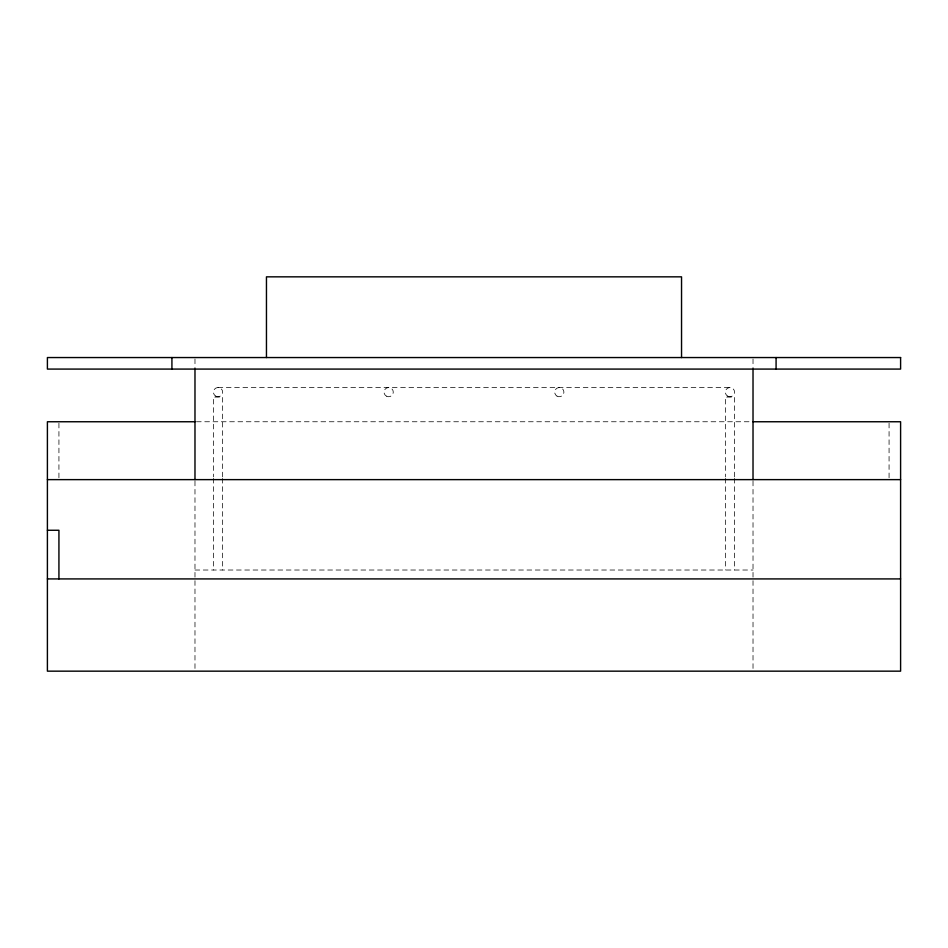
<?xml version="1.0" encoding="UTF-8"?>
<svg xmlns="http://www.w3.org/2000/svg" width="948" height="948" viewBox="0 0 948 948"><rect width="100%" height="100%" fill="white"/><g stroke="black" fill="none" stroke-linecap="round" stroke-linejoin="round"><path stroke-width="0.71" stroke-dasharray="4.74 3.56" d="M218.04 387.531L729.96 387.531M196.461 421.753L751.539 421.753M194.98 570.021L753.02 570.021M889.07 423.199L889.07 478.195M753.02 358.996L753.02 367.634M753.02 481.086L753.02 671.16M734.57 476.903L734.57 397.082L725.35 397.082L725.35 476.903M734.57 478.373L734.57 570.021M725.35 478.373L725.35 570.021M222.65 476.903L222.65 397.082L213.43 397.082L213.43 476.903M222.65 478.373L222.65 570.021M213.43 478.373L213.43 570.021M194.98 358.996L194.98 367.634M194.98 481.086L194.98 669.691M58.93 423.199L58.93 478.183M557.009 396.134A4.61 4.61 0 0 0 563.93 392.14A4.61 4.61 0 0 0 557.009 388.147A4.61 4.61 0 0 0 557.009 396.134M386.369 396.134A4.61 4.61 0 0 0 393.29 392.14A4.61 4.61 0 0 0 386.369 388.147A4.61 4.61 0 0 0 386.369 396.134M215.729 396.134A4.61 4.61 0 0 0 222.65 392.14A4.61 4.61 0 0 0 215.729 388.147A4.61 4.61 0 0 0 215.729 396.134M727.649 396.134A4.61 4.61 0 0 0 734.57 392.14A4.61 4.61 0 0 0 727.649 388.147A4.61 4.61 0 0 0 727.649 396.134"/><path stroke-width="1.42" d="M194.98 421.753L47.4 421.753L47.4 671.16L900.6 671.16L900.6 421.753L753.02 421.753M47.4 479.629L900.6 479.629M47.4 530.264L58.93 530.264L58.93 578.92M47.4 578.92L900.6 578.92M776.08 357.55L776.08 369.08M753.02 369.08L753.02 479.629M681.541 357.55L681.541 276.84L266.459 276.84L266.459 357.55M194.98 369.08L194.98 479.629M171.92 357.55L171.92 369.08M900.6 357.55L47.4 357.55L47.4 369.08L900.6 369.08L900.6 357.55"/></g></svg>
